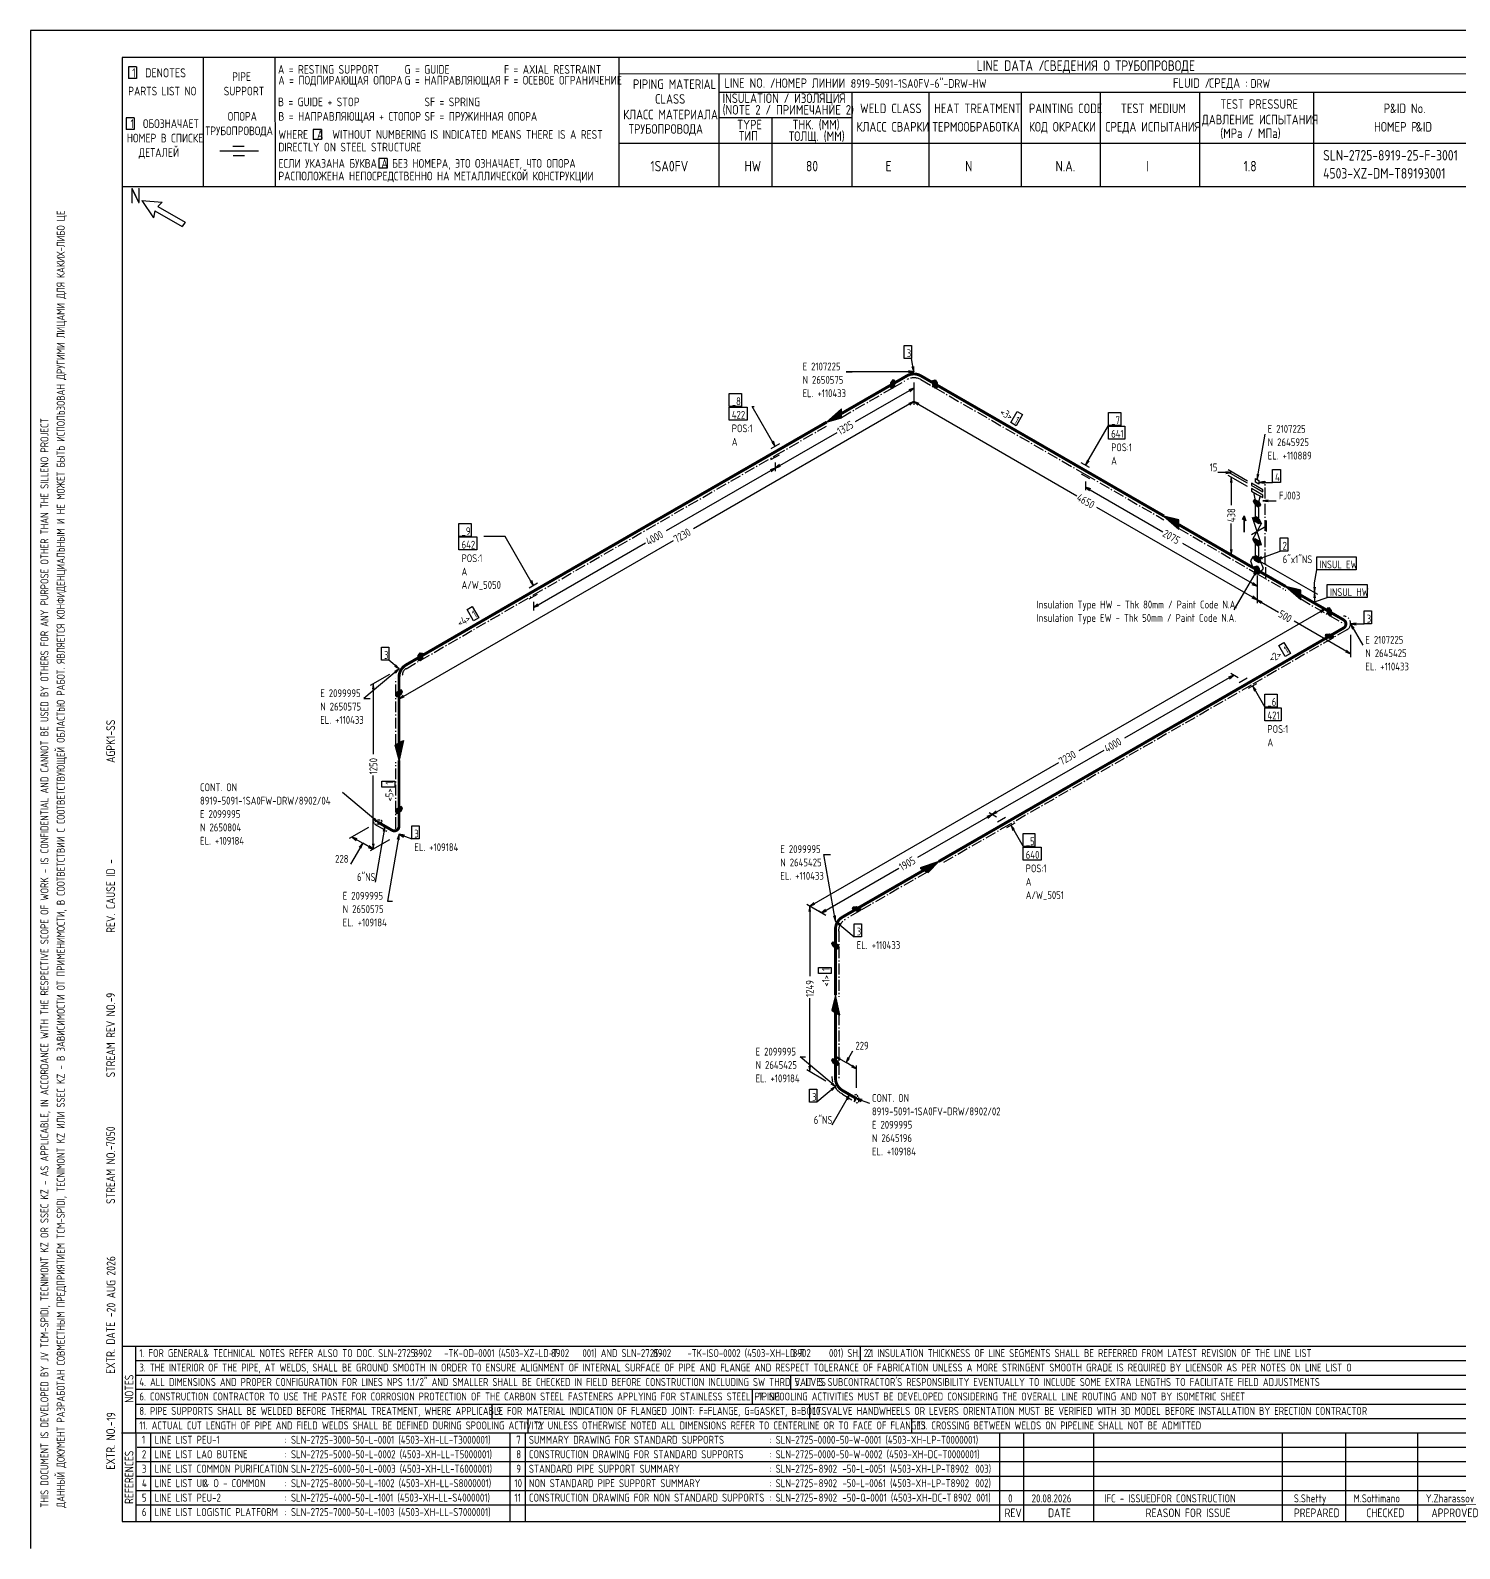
# Model space of a CAD drawing. Extents: x -1005 to 594, y -998 to 420.
# Drawn here: x 0 to 395.2, y 0 to 420 of the extents above; entities that cross this region are included whole.
import ezdxf

# ---------------------------------------------------------------- set-up
doc = ezdxf.new("R2010")
doc.units = 0
doc.linetypes.add('GT100', pattern=[0.8, 0.533333, -0.266667])
doc.linetypes.add('GT111', pattern=[4.5, 3, -0.6, 0.3, -0.6])
doc.styles.add('TTFN17', font='GOST type A')

msp = doc.modelspace()

# ---------------------------------------------------------------- linework, layer by layer
at = {"layer": 'GT_1', "flags": 128}
for points in [[(0, 420), (0, 0)], [(594, 420), (0, 420)], [(589.1, 412.5), (25.4, 412.5)], [(25.4, 412.5), (25.4, 7.5)], [(47.8, 412.5), (47.8, 376.7)], [(67.6, 412.5), (67.7, 376.7)], [(162.7, 412.5), (162.7, 376.7)], [(29.3, 409.9), (27.1, 409.9)], [(27.1, 409.9), (27.1, 406.7)], [(29.3, 409.9), (29.3, 406.7)], [(589.1, 408), (162.7, 407.9)], [(190.3, 407.8), (190.3, 376.7)], [(29.3, 406.7), (27.1, 406.7)], [(190.3, 402.9), (402.7, 402.9)], [(227.1, 402.9), (227.1, 376.7)], [(248.4, 402.9), (248.4, 376.8)], [(273.9, 402.9), (273.9, 376.7)], [(295.8, 402.9), (295.8, 376.7)], [(323.2, 402.9), (323.2, 376.7)], [(354.8, 402.9), (354.8, 376.8)], [(28.7, 395.8), (26.5, 395.8)], [(26.5, 395.8), (26.5, 392.6)], [(28.7, 395.8), (28.7, 392.6)], [(227.1, 395.8), (190.3, 395.8)], [(205, 395.8), (205, 376.7)], [(28.7, 392.6), (26.5, 392.6)], [(80.5, 392.6), (78.2, 392.6)], [(78.2, 392.6), (78.2, 389.8)], [(80.5, 392.6), (80.5, 389.8)], [(63.1, 386.6), (52.4, 386.6)], [(59.1, 387.9), (56, 387.9)], [(80.5, 389.8), (78.2, 389.8)], [(230.2, 388.7), (162.7, 388.7)], [(402.7, 388.7), (226.9, 388.7)], [(59.2, 385.3), (56.1, 385.3)], [(98.6, 384.6), (96.3, 384.6)], [(96.3, 384.6), (96.3, 381.9)], [(98.6, 384.6), (98.6, 381.9)], [(98.6, 381.9), (96.3, 381.9)], [(402.7, 376.7), (25.4, 376.7)], [(30.8, 372.9), (34, 368.1)], [(30.8, 372.9), (36.4, 372.5)], [(34.4, 370.1), (34, 368.1)], [(34.4, 370.1), (42, 365.7)], [(36.4, 372.5), (35.2, 371.3)], [(35.2, 371.3), (42.8, 366.9)], [(42.8, 366.9), (42, 365.7)], [(241.575, 332.825), (243.6, 332.825), (243.6, 329.225), (241.575, 329.225), (241.575, 332.825)], [(244.275, 325.55), (243.6, 329.225)], [(244.275, 325.55), (225.525, 325.55), (227.175, 325.55)], [(242.775, 325.325), (244.275, 325.55), (242.775, 325.775)], [(243.75, 326.975), (244.275, 325.55), (244.275, 327.05)], [(193.2, 319.55), (196.575, 319.55), (196.575, 315.95), (193.2, 315.95), (193.2, 319.55)], [(244.275, 321.05), (228, 311.675)], [(237.825, 321.2), (238.425, 321.05), (239.025, 321.875), (239.025, 323.15), (238.425, 323.3), (237.825, 322.475), (237.825, 321.2)], [(237.825, 322.4), (239.025, 322.4)], [(237.825, 322.2), (239.025, 322.2)], [(237.825, 322), (239.025, 322)], [(237.825, 321.8), (238.97, 321.8)], [(237.825, 321.6), (238.825, 321.6)], [(237.825, 321.4), (238.68, 321.4)], [(237.825, 321.2), (238.534, 321.2)], [(237.916, 322.6), (239.025, 322.6)], [(238.061, 322.8), (239.025, 322.8)], [(238.207, 323), (239.025, 323)], [(243.15, 320.075), (244.275, 321.05), (242.85, 320.525)], [(244.275, 322.55), (244.275, 316.4)], [(244.275, 322.55), (244.275, 320.15)], [(244.275, 322.55), (244.275, 316.4)], [(249.525, 323.15), (250.125, 323.3), (250.725, 322.475), (250.725, 321.2), (250.125, 321.05), (249.525, 321.875), (249.525, 323.15)], [(249.525, 323), (250.343, 323)], [(249.525, 322.8), (250.489, 322.8)], [(249.525, 322.6), (250.634, 322.6)], [(249.525, 322.4), (250.725, 322.4)], [(249.525, 322.2), (250.725, 322.2)], [(249.525, 322), (250.725, 322)], [(249.58, 321.8), (250.725, 321.8)], [(249.725, 321.6), (250.725, 321.6)], [(249.87, 321.4), (250.725, 321.4)], [(250.016, 321.2), (250.725, 321.2)], [(244.275, 317.3), (183.375, 282.125)], [(193.2, 315.8), (198.15, 315.8), (198.15, 312.2), (193.2, 312.2), (193.2, 315.8)], [(205.95, 304.925), (199.575, 315.95), (200.1, 315.95)], [(224.25, 314), (224.25, 315.35), (220.125, 311.6), (224.25, 312.8), (224.25, 315.2), (220.5, 311.825), (224.25, 312.875), (224.25, 314.975), (220.95, 312.05), (224.25, 313.1), (224.25, 314.825), (221.325, 312.35), (224.25, 313.25), (224.25, 314.675), (221.7, 312.5), (224.25, 313.4), (224.25, 314.525), (222.15, 312.8), (224.25, 313.55), (224.25, 314.3), (222.45, 312.95), (224.25, 313.775), (224.25, 314.15), (222.9, 313.25), (224.25, 313.925), (224.25, 314), (220.125, 311.6)], [(243.15, 316.325), (244.275, 317.3), (242.85, 316.775)], [(245.7, 316.775), (244.275, 317.3), (245.4, 316.325)], [(244.275, 317.3), (289.35, 291.275)], [(272.85, 314.6), (274.275, 313.7), (272.55, 310.625), (271.05, 311.525), (272.85, 314.6)], [(298.125, 314.3), (301.5, 314.3), (301.5, 310.7), (298.125, 310.7), (298.125, 314.3)], [(205.95, 298.925), (223.05, 308.75)], [(291.75, 299.675), (298.125, 310.7)], [(298.125, 310.55), (302.625, 310.55), (302.625, 306.95), (298.125, 306.95), (298.125, 310.55)], [(339.15, 295.775), (341.4, 308.3)], [(207.075, 305.6), (204.75, 304.25)], [(204.75, 301.25), (207.075, 302.6)], [(204.975, 306.05), (205.95, 304.925), (205.425, 306.35)], [(205.95, 298.925), (175.8, 281.525)], [(204.825, 297.95), (205.95, 298.925), (204.525, 298.4)], [(205.95, 300.425), (205.95, 298.025)], [(205.95, 300.425), (205.95, 298.025)], [(207.075, 299.9), (205.95, 298.925), (207.375, 299.45)], [(292.875, 299.075), (290.55, 300.35)], [(292.275, 301.1), (291.75, 299.675), (292.725, 300.8)], [(336.525, 295.325), (331.2, 298.4)], [(343.425, 298.55), (345.6, 298.55), (345.6, 294.95), (343.425, 294.95), (343.425, 298.55)], [(290.55, 297.35), (292.875, 296.075)], [(291.75, 295.175), (291.75, 292.775)], [(332.025, 297.65), (328.275, 297.65)], [(330.525, 297.425), (332.025, 297.65), (330.525, 297.875)], [(336.525, 294.725), (331.2, 297.8)], [(336.525, 293.825), (331.2, 296.9)], [(332.25, 294.95), (332.025, 296.45), (331.8, 294.95)], [(332.025, 296.45), (332.025, 288.65)], [(339.15, 293.225), (340.725, 292.325), (340.725, 292.925), (337.575, 294.725), (337.575, 294.125), (339.15, 293.225)], [(339.675, 294.425), (338.7, 295.025), (338.7, 296.075), (339.675, 295.475), (339.675, 294.425)], [(339.15, 297.275), (339.15, 295.775), (339.675, 297.2)], [(341.175, 295.175), (339.675, 294.95), (341.175, 294.725)], [(339.675, 294.95), (343.425, 294.95)], [(293.175, 293.15), (291.75, 293.675), (292.875, 292.7)], [(291.75, 293.675), (313.125, 281.3)], [(339.15, 291.65), (340.725, 290.75), (340.725, 291.425), (337.575, 293.225), (337.575, 292.55), (339.15, 291.65)], [(339.75, 289.55), (340.125, 288.725), (339.75, 288.275), (338.55, 288.95), (338.175, 289.775), (338.55, 290.225), (339.75, 289.55)], [(338.196, 289.8), (339.306, 289.8)], [(339.975, 291.2), (339.45, 289.1), (338.775, 289.475), (338.25, 292.25)], [(338.362, 290), (338.95, 290)], [(342.225, 290.075), (340.725, 289.85), (342.225, 289.625)], [(340.725, 289.85), (344.475, 289.85)], [(339.15, 262.475), (294.9, 288.05)], [(317.55, 283.25), (317.55, 284.6), (313.425, 285.65), (317.55, 282.05), (317.55, 284.45), (313.8, 285.425), (317.55, 282.125), (317.55, 284.225), (314.25, 285.2), (317.55, 282.35), (317.55, 284.075), (314.625, 284.9), (317.55, 282.5), (317.55, 283.925), (315, 284.75), (317.55, 282.65), (317.55, 283.775), (315.45, 284.45), (317.55, 282.8), (317.55, 283.55), (315.75, 284.3), (317.55, 283.025), (317.55, 283.4), (316.2, 284), (317.55, 283.175), (317.55, 283.25), (313.425, 285.65)], [(335.625, 281.15), (335.625, 285.725), (336.075, 284.3), (335.175, 284.825), (335.625, 285.725), (335.625, 281.15)], [(338.255, 289.6), (339.661, 289.6)], [(338.345, 289.4), (339.818, 289.4)], [(338.436, 289.2), (339.909, 289.2)], [(338.527, 289), (340, 289)], [(339.15, 285.35), (339.675, 285.05), (339.675, 288.05), (338.625, 288.65), (338.625, 285.65), (339.15, 285.35)], [(338.817, 288.8), (340.091, 288.8)], [(339.172, 288.6), (340.021, 288.6)], [(118.5, 283.625), (121.875, 283.625), (121.875, 280.025), (118.5, 280.025), (118.5, 283.625)], [(332.025, 274.85), (332.025, 283.625)], [(337.575, 280.55), (341.775, 282.95)], [(339.15, 278.45), (340.425, 277.7), (337.875, 285.2), (340.425, 283.7), (337.875, 279.2), (339.15, 278.45)], [(339.75, 284.75), (340.125, 283.925), (339.75, 283.475), (338.55, 284.15), (338.175, 284.975), (338.55, 285.425), (339.75, 284.75)], [(338.196, 285), (339.306, 285)], [(338.255, 284.8), (339.661, 284.8)], [(338.345, 284.6), (339.818, 284.6)], [(338.362, 285.2), (338.95, 285.2)], [(338.436, 284.4), (339.909, 284.4)], [(338.527, 284.2), (340, 284.2)], [(338.817, 284), (340.091, 284)], [(339.172, 283.8), (340.021, 283.8)], [(341.775, 281.375), (341.775, 284.375)], [(101.925, 235.1), (177.825, 278.9)], [(118.5, 279.875), (123.45, 279.875), (123.45, 276.275), (118.5, 276.275), (118.5, 279.875)], [(139.125, 266.375), (131.25, 280.025), (125.4, 280.025)], [(139.125, 260.375), (170.1, 278.225)], [(339.15, 266.225), (318.675, 278.075)], [(339.75, 278.75), (340.125, 277.925), (339.75, 277.475), (338.55, 278.15), (338.175, 278.975), (338.55, 279.425), (339.75, 278.75)], [(338.196, 279), (339.306, 279)], [(338.255, 278.8), (339.661, 278.8)], [(338.345, 278.6), (339.818, 278.6)], [(338.362, 279.2), (338.95, 279.2)], [(338.436, 278.4), (339.909, 278.4)], [(338.527, 278.2), (340, 278.2)], [(339.15, 274.55), (339.675, 274.25), (339.675, 277.25), (338.625, 277.85), (338.625, 274.85), (339.15, 274.55)], [(338.817, 278), (340.091, 278)], [(339.172, 277.8), (340.021, 277.8)], [(345.525, 279.575), (347.7, 279.575), (347.7, 275.975), (345.525, 275.975), (345.525, 279.575)], [(336.525, 272.225), (331.2, 275.3)], [(331.8, 276.35), (332.025, 274.85), (332.25, 276.35)], [(339.15, 270.725), (340.125, 270.125), (340.95, 271.175), (340.125, 273.125), (338.025, 274.325), (337.35, 273.275), (338.025, 271.325), (339.15, 270.725)], [(339.75, 273.95), (340.125, 273.125), (339.75, 272.675), (338.55, 273.35), (338.175, 274.175), (338.55, 274.625), (339.75, 273.95)], [(338.196, 274.2), (339.306, 274.2)], [(338.255, 274), (339.661, 274)], [(338.345, 273.8), (339.818, 273.8)], [(338.362, 274.4), (338.95, 274.4)], [(338.436, 273.6), (339.909, 273.6)], [(338.527, 273.4), (340, 273.4)], [(338.817, 273.2), (340.091, 273.2)], [(339.15, 273.65), (345.525, 275.975)], [(340.425, 274.4), (339.15, 273.65), (340.65, 273.875)], [(339.172, 273), (340.021, 273)], [(355.725, 274.4), (366.6, 274.4), (366.6, 270.8), (355.725, 270.8), (355.725, 274.4)], [(339.15, 270.725), (332.775, 259.7)], [(338.625, 269.3), (339.15, 270.725), (338.175, 269.6)], [(338.55, 271.7), (339.15, 271.85), (339.75, 271.025), (339.75, 269.75), (339.15, 269.6), (338.55, 270.425), (338.55, 271.7)], [(338.55, 271.6), (339.332, 271.6)], [(338.55, 271.4), (339.477, 271.4)], [(338.55, 271.2), (339.623, 271.2)], [(338.55, 271), (339.75, 271)], [(338.55, 270.8), (339.75, 270.8)], [(338.55, 270.6), (339.75, 270.6)], [(338.568, 270.4), (339.75, 270.4)], [(338.714, 270.2), (339.75, 270.2)], [(338.859, 270), (339.75, 270)], [(339.005, 269.8), (339.75, 269.8)], [(339.15, 269.225), (339.15, 265.325)], [(339.15, 269.225), (339.15, 261.575)], [(340.425, 272.9), (355.875, 264.05)], [(340.425, 272.9), (355.875, 264.05)], [(355.05, 267.125), (355.725, 270.8)], [(140.25, 267.05), (137.925, 265.7)], [(138.15, 267.5), (139.125, 266.375), (138.6, 267.8)], [(337.725, 266.75), (339.15, 266.225), (338.025, 267.2)], [(339.15, 267.725), (339.15, 261.575)], [(351.225, 263.75), (351.225, 265.1), (347.1, 266.15), (351.225, 262.55), (351.225, 264.95), (347.475, 265.925), (351.225, 262.625), (351.225, 264.725), (347.925, 265.7), (351.225, 262.85), (351.225, 264.575), (348.3, 265.4), (351.225, 263), (351.225, 264.425), (348.675, 265.25), (351.225, 263.15), (351.225, 264.275), (349.125, 264.95), (351.225, 263.3), (351.225, 264.05), (349.425, 264.8), (351.225, 263.525), (351.225, 263.9), (349.875, 264.5), (351.225, 263.675), (351.225, 263.75), (347.1, 266.15)], [(354.825, 266), (355.05, 264.5), (355.275, 266)], [(355.05, 264.5), (355.05, 267.125)], [(358.575, 266.75), (369.6, 266.75), (369.6, 263.15), (358.575, 263.15), (358.575, 266.75)], [(120.75, 259.775), (122.175, 260.6), (123.975, 257.525), (122.55, 256.7), (120.75, 259.775)], [(137.925, 262.7), (140.25, 264.05)], [(139.125, 261.875), (139.125, 259.475)], [(140.25, 261.35), (139.125, 260.375), (140.55, 260.9)], [(337.725, 263), (339.15, 262.475), (338.025, 263.45)], [(340.575, 261.95), (339.15, 262.475), (340.275, 261.5)], [(339.15, 262.475), (345.075, 259.025)], [(355.275, 263), (355.05, 264.5), (354.825, 263)], [(355.05, 264.5), (355.05, 261.875)], [(355.05, 261.875), (358.575, 263.15)], [(357.9, 259.925), (289.875, 220.7)], [(365.025, 247.55), (349.425, 256.55)], [(356.775, 258.95), (357.9, 259.925), (356.475, 259.4)], [(362.4, 257.3), (357.075, 260.375)], [(358.575, 258.875), (359.175, 258.05), (359.775, 258.2), (359.775, 259.475), (359.175, 260.3), (358.575, 260.15), (358.575, 258.875)], [(358.575, 260), (359.393, 260)], [(358.575, 259.8), (359.539, 259.8)], [(358.575, 259.6), (359.684, 259.6)], [(358.575, 259.4), (359.775, 259.4)], [(358.575, 259.2), (359.775, 259.2)], [(358.575, 259), (359.775, 259)], [(358.63, 258.8), (359.775, 258.8)], [(358.775, 258.6), (359.775, 258.6)], [(358.92, 258.4), (359.775, 258.4)], [(359.066, 258.2), (359.775, 258.2)], [(368.775, 259.4), (370.8, 259.4), (370.8, 255.8), (368.775, 255.8), (368.775, 259.4)], [(360.3, 252.425), (360.15, 251.9), (359.175, 251.75), (358.05, 252.425), (358.2, 252.95), (359.175, 253.1), (360.3, 252.425)], [(358.092, 252.4), (360.293, 252.4)], [(358.1, 252.6), (360.008, 252.6)], [(358.157, 252.8), (359.675, 252.8)], [(358.425, 252.2), (360.236, 252.2)], [(358.525, 253), (359.342, 253)], [(358.758, 252), (360.179, 252)], [(366.525, 256.025), (365.025, 255.8), (366.525, 255.575)], [(365.025, 255.8), (368.775, 255.8)], [(366, 254.675), (365.025, 255.8), (365.55, 254.375)], [(365.025, 255.8), (368.4, 249.95)], [(365.025, 252.8), (365.025, 246.65)], [(97.05, 249.35), (99.075, 249.35), (99.075, 245.75), (97.05, 245.75), (97.05, 249.35)], [(107.175, 247.025), (107.775, 247.85), (108.375, 247.7), (108.375, 246.425), (107.775, 245.6), (107.175, 245.75), (107.175, 247.025)], [(345.15, 249.875), (346.575, 250.7), (348.375, 247.625), (346.95, 246.8), (345.15, 249.875)], [(363.6, 248.075), (365.025, 247.55), (363.9, 248.525)], [(101.925, 243.35), (99.075, 245.75)], [(100.65, 244.1), (101.925, 243.35), (100.95, 244.475)], [(107.175, 247), (108.375, 247)], [(107.175, 246.8), (108.375, 246.8)], [(107.175, 246.6), (108.375, 246.6)], [(107.175, 246.4), (108.357, 246.4)], [(107.175, 246.2), (108.211, 246.2)], [(107.175, 246), (108.066, 246)], [(107.175, 245.8), (107.92, 245.8)], [(107.302, 247.2), (108.375, 247.2)], [(107.448, 247.4), (108.375, 247.4)], [(107.593, 247.6), (108.375, 247.6)], [(101.925, 243.35), (92.175, 235.175), (93.975, 235.175)], [(99.3, 241.85), (93.975, 238.775)], [(100.95, 242.225), (101.925, 243.35), (100.65, 242.6)], [(101.925, 240.35), (101.925, 234.2)], [(332.7, 241.625), (302.55, 224.225)], [(331.575, 240.65), (332.7, 241.625), (331.275, 241.1)], [(333.975, 240.875), (331.95, 242.075)], [(336.45, 240.8), (334.2, 239.525)], [(95.025, 237.725), (94.8, 239.225), (94.575, 237.725)], [(94.8, 239.225), (94.8, 219.8)], [(102.525, 236.3), (102.9, 237.125), (102.525, 237.575), (101.325, 236.9), (100.95, 236.075), (101.325, 235.625), (102.525, 236.3)], [(101.007, 236.2), (102.347, 236.2)], [(101.013, 236), (101.992, 236)], [(101.098, 236.4), (102.57, 236.4)], [(101.189, 236.6), (102.661, 236.6)], [(101.28, 236.8), (102.752, 236.8)], [(101.503, 237), (102.843, 237)], [(101.858, 237.2), (102.838, 237.2)], [(103.05, 236.075), (101.925, 235.1), (103.35, 235.625)], [(336.825, 238.025), (339.075, 239.3)], [(338.925, 237.5), (337.95, 238.625), (338.475, 237.2)], [(337.95, 238.625), (341.325, 232.775)], [(341.325, 236.375), (344.7, 236.375), (344.7, 232.775), (341.325, 232.775), (341.325, 236.375)], [(341.325, 232.625), (345.825, 232.625), (345.825, 229.025), (341.325, 229.025), (341.325, 232.625)], [(101.925, 222.875), (103.125, 223.55), (101.925, 218.075), (100.875, 222.275), (102.975, 223.475), (101.925, 218.525), (100.95, 222.35), (102.825, 223.4), (101.925, 219.05), (101.1, 222.425), (102.675, 223.325), (101.925, 219.5), (101.25, 222.5), (102.525, 223.175), (101.925, 219.95), (101.4, 222.575), (102.375, 223.1), (101.925, 220.4), (101.55, 222.65), (102.225, 223.025), (101.925, 220.85), (101.7, 222.725), (102.075, 222.95), (101.925, 221.3), (101.85, 222.8), (101.925, 222.875), (101.925, 218.075)], [(265.875, 203.075), (296.85, 220.925)], [(215.475, 177.725), (284.325, 217.475)], [(94.8, 193.475), (94.8, 213.875)], [(97.2, 210.65), (97.2, 212.3), (100.725, 212.3), (100.725, 210.65), (97.2, 210.65)], [(96.075, 200.975), (86.325, 209.15)], [(94.8, 201.725), (96.075, 200.975), (95.1, 202.1)], [(102.525, 204.05), (102.9, 204.875), (102.525, 205.325), (101.325, 204.65), (100.95, 203.825), (101.325, 203.375), (102.525, 204.05)], [(100.971, 203.8), (102.081, 203.8)], [(101.03, 204), (102.436, 204)], [(101.12, 204.2), (102.593, 204.2)], [(101.138, 203.6), (101.725, 203.6)], [(101.211, 204.4), (102.684, 204.4)], [(101.302, 204.6), (102.775, 204.6)], [(101.592, 204.8), (102.866, 204.8)], [(101.947, 205), (102.796, 205)], [(265.875, 203.075), (245.25, 191.225)], [(264.75, 202.1), (265.875, 203.075), (264.45, 202.55)], [(267.15, 202.325), (265.125, 203.525)], [(267.15, 202.325), (265.125, 203.525)], [(267, 204.05), (265.875, 203.075), (267.3, 203.6)], [(269.625, 202.25), (267.375, 200.975)], [(93.45, 199.475), (88.125, 196.4)], [(98.025, 199.85), (95.325, 184.325)], [(98.025, 198.35), (98.025, 199.85), (97.5, 198.425)], [(101.925, 197.6), (98.7, 179.15), (100.125, 179.15)], [(101.925, 196.1), (101.925, 197.6), (101.4, 196.175)], [(103.425, 197.375), (101.925, 197.6), (103.2, 196.85)], [(101.925, 197.6), (105.45, 196.325)], [(105.45, 199.925), (107.475, 199.925), (107.475, 196.325), (105.45, 196.325), (105.45, 199.925)], [(270, 199.475), (272.25, 200.75)], [(272.1, 198.95), (271.125, 200.075), (271.65, 198.65)], [(271.125, 200.075), (274.5, 194.225)], [(274.5, 197.825), (277.725, 197.825), (277.725, 194.225), (274.5, 194.225), (274.5, 197.825)], [(91.875, 195.2), (88.5, 189.35)], [(90.375, 196.325), (88.95, 196.85), (90.075, 195.875)], [(88.95, 196.85), (91.875, 195.2)], [(91.35, 193.775), (91.875, 195.2), (90.9, 194.075)], [(94.8, 193.475), (91.875, 195.2)], [(93.375, 194), (94.8, 193.475), (93.675, 194.45)], [(99.3, 196.1), (93.975, 193.025)], [(99.3, 196.1), (93.975, 193.025)], [(94.575, 194.975), (94.8, 193.475), (95.025, 194.975)], [(274.5, 194.075), (279.45, 194.075), (279.45, 190.475), (274.5, 190.475), (274.5, 194.075)], [(222.6, 173.6), (219.375, 192.05), (221.175, 192.05)], [(247.05, 187.7), (248.25, 187.025), (251.175, 190.1), (246, 188.3), (248.1, 187.1), (250.8, 189.875), (246.075, 188.225), (247.95, 187.175), (250.35, 189.65), (246.225, 188.15), (247.8, 187.25), (249.975, 189.35), (246.375, 188.075), (247.65, 187.4), (249.6, 189.2), (246.525, 188), (247.5, 187.475), (249.15, 188.9), (246.675, 187.925), (247.35, 187.55), (248.85, 188.75), (246.825, 187.85), (247.2, 187.625), (248.4, 188.45), (246.975, 187.775), (247.05, 187.7), (251.175, 190.1)], [(218.7, 175.85), (240.15, 188.225)], [(219.975, 175.1), (214.65, 178.175)], [(219.975, 175.1), (214.65, 178.175)], [(215.7, 176.225), (215.475, 177.725), (215.25, 176.225)], [(216.6, 178.7), (215.475, 177.725), (216.9, 178.25)], [(215.475, 177.725), (215.475, 158.375)], [(219.825, 176.825), (218.7, 175.85), (220.125, 176.375)], [(229.575, 176.975), (229.425, 176.45), (228.45, 176.3), (227.325, 176.975), (227.475, 177.5), (228.45, 177.65), (229.575, 176.975)], [(227.332, 177), (229.533, 177)], [(227.389, 177.2), (229.2, 177.2)], [(227.446, 177.4), (228.867, 177.4)], [(227.617, 176.8), (229.525, 176.8)], [(227.95, 176.6), (229.468, 176.6)], [(228.283, 176.4), (229.1, 176.4)], [(219.975, 175.1), (217.95, 176.3)], [(222.075, 175.025), (222.6, 173.6), (222.6, 175.1)], [(223.875, 172.85), (222.6, 173.6), (223.575, 172.475)], [(222.6, 173.6), (227.775, 169.25)], [(227.775, 172.85), (229.8, 172.85), (229.8, 169.25), (227.775, 169.25), (227.775, 172.85)], [(223.2, 167.15), (223.575, 166.325), (223.2, 165.875), (222, 166.55), (221.625, 167.375), (222, 167.825), (223.2, 167.15)], [(221.646, 167.4), (222.756, 167.4)], [(221.705, 167.2), (223.111, 167.2)], [(221.795, 167), (223.268, 167)], [(221.812, 167.6), (222.4, 167.6)], [(221.886, 166.8), (223.359, 166.8)], [(221.977, 166.6), (223.45, 166.6)], [(222.267, 166.4), (223.541, 166.4)], [(222.622, 166.2), (223.471, 166.2)], [(217.875, 159.125), (217.875, 160.775), (221.4, 160.775), (221.4, 159.125), (217.875, 159.125)], [(215.475, 131.975), (215.475, 152.3)], [(222.6, 148.325), (223.8, 147.65), (222.6, 153.125), (221.55, 148.925), (223.65, 147.725), (222.6, 152.675), (221.625, 148.85), (223.5, 147.8), (222.6, 152.15), (221.775, 148.775), (223.35, 147.875), (222.6, 151.7), (221.925, 148.7), (223.2, 148.025), (222.6, 151.25), (222.075, 148.625), (223.05, 148.1), (222.6, 150.8), (222.225, 148.55), (222.9, 148.175), (222.6, 150.35), (222.375, 148.475), (222.75, 148.25), (222.6, 149.9), (222.525, 148.4), (222.6, 148.325), (222.6, 153.125)], [(222.6, 127.85), (212.85, 136.025), (214.275, 136.025)], [(223.2, 134.9), (223.575, 134.075), (223.2, 133.625), (222, 134.3), (221.625, 135.125), (222, 135.575), (223.2, 134.9)], [(221.682, 135), (223.022, 135)], [(221.688, 135.2), (222.667, 135.2)], [(221.773, 134.8), (223.245, 134.8)], [(221.864, 134.6), (223.336, 134.6)], [(221.955, 134.4), (223.427, 134.4)], [(222.6, 130.85), (222.6, 137)], [(224.025, 135.575), (222.6, 136.1), (223.725, 135.125)], [(222.6, 136.1), (225.525, 134.45)], [(225.525, 134.45), (227.4, 137.675)], [(226.05, 135.875), (225.525, 134.45), (226.5, 135.575)], [(228.45, 132.725), (225.525, 134.45)], [(219.975, 129.35), (214.65, 132.425)], [(215.25, 133.475), (215.475, 131.975), (215.7, 133.475)], [(222.178, 134.2), (223.518, 134.2)], [(222.533, 134), (223.513, 134)], [(227.025, 133.25), (228.45, 132.725), (227.325, 133.7)], [(228.45, 127.475), (228.45, 133.625)], [(215.4, 127.1), (217.425, 127.1), (217.425, 123.5), (215.4, 123.5), (215.4, 127.1)], [(222.6, 127.85), (217.425, 123.5)], [(221.325, 128.6), (222.6, 127.85), (221.625, 128.975)], [(221.625, 126.725), (222.6, 127.85), (221.325, 127.1)], [(226.5, 125.6), (221.625, 117.125)], [(225.975, 124.175), (226.5, 125.6), (225.525, 124.475)], [(229.95, 124.25), (228.45, 124.475), (229.725, 123.725)], [(228.45, 124.475), (231.975, 123.2)], [(25.3, 56), (402.7, 56)], [(29.1, 56), (29.2, 7.5)], [(229.4, 56), (229.4, 52)], [(29.1, 52), (402.7, 52)], [(29.1, 48), (402.7, 48)], [(210.2, 48), (210.2, 44)], [(402.7, 44), (29.1, 44)], [(199.6, 44), (199.6, 40)], [(29.2, 40), (402.7, 40)], [(127.6, 40), (127.6, 36)], [(215.4, 40), (215.4, 36)], [(29.1, 36), (402.7, 36)], [(137.5, 36), (137.5, 32)], [(243.6, 36), (243.6, 32)], [(25.2, 32), (402.7, 32)], [(33.2, 32), (33.2, 7.6)], [(132.6, 32), (132.6, 7.6)], [(136.8, 32), (136.8, 7.6)], [(267.9, 32), (267.9, 7.5)], [(274.6, 32), (274.6, 7.5)], [(293.9, 32), (293.9, 7.5)], [(346.1, 32), (346.1, 7.5)], [(363.6, 32), (363.6, 7.5)], [(383.5, 32), (383.5, 7.5)], [(402.7, 28), (29.5, 28)], [(402.7, 24), (29.1, 24)], [(402.7, 20), (29.1, 20)], [(402.7, 16), (29.1, 16)], [(402.7, 12), (29.2, 12)], [(25.4, 7.5), (589.1, 7.5)], [(0, 0), (0, 0)]]:
    msp.add_lwpolyline(points, dxfattribs=at)
at = {"layer": 'GT_1', "const_width": 0.8, "flags": 128}
for points in [[(242.325, 324.425), (238.425, 322.175)], [(250.125, 322.175), (246.225, 324.425)], [(238.425, 322.175), (224.25, 314)], [(291.75, 298.175), (250.125, 322.175)], [(220.125, 311.6), (205.95, 303.425)], [(205.95, 303.425), (139.125, 264.875)], [(313.425, 285.65), (291.75, 298.175)], [(339.15, 270.725), (317.55, 283.25)], [(347.1, 266.15), (339.15, 270.725)], [(139.125, 264.875), (107.775, 246.725)], [(359.175, 259.175), (351.225, 263.75)], [(363.075, 256.925), (359.175, 259.175)], [(336.6, 239.375), (359.175, 252.425)], [(359.175, 252.425), (363.075, 254.675)], [(107.775, 246.725), (103.875, 244.475)], [(101.925, 241.1), (101.925, 236.6)], [(269.775, 200.825), (336.6, 239.375)], [(101.925, 236.6), (101.925, 222.875)], [(101.925, 218.075), (101.925, 204.35)], [(101.925, 204.35), (101.925, 199.85)], [(99.975, 198.725), (96.075, 200.975)], [(251.175, 190.1), (269.775, 200.825)], [(228.45, 176.975), (247.05, 187.7)], [(224.55, 174.725), (228.45, 176.975)], [(222.6, 166.85), (222.6, 171.35)], [(222.6, 153.125), (222.6, 166.85)], [(222.6, 134.6), (222.6, 148.325)], [(222.6, 130.1), (222.6, 134.6)], [(228.45, 124.475), (224.55, 126.725)]]:
    msp.add_lwpolyline(points, dxfattribs=at)
for points in [[(246.225, 324.425, 0.267941), (242.325, 324.425)], [(363.075, 254.675, 0.57736), (363.075, 256.925)], [(103.875, 244.475, 0.267786), (101.925, 241.1)], [(101.925, 199.85, -0.577557), (99.975, 198.725)], [(222.6, 171.35, -0.268116), (224.55, 174.725)], [(224.55, 126.725, -0.267786), (222.6, 130.1)]]:
    msp.add_lwpolyline(points, format="xyb", dxfattribs=at)
at = {"layer": 'GT_1', "linetype": 'GT111', "flags": 128}
for points in [[(246.225, 323.375, 0.267941), (242.325, 323.375)], [(363.984, 254.15, 0.74502), (363.075, 257.975)], [(103.875, 243.425, 0.267635), (102.834, 241.625)], [(223.509, 170.825, -0.268116), (225.459, 174.2)], [(224.55, 125.675, -0.26784), (221.691, 130.625)]]:
    msp.add_lwpolyline(points, format="xyb", dxfattribs=at)
for points in [[(224.25, 312.95), (238.425, 321.125)], [(238.425, 321.125), (242.325, 323.375)], [(246.225, 323.375), (250.125, 321.125)], [(250.125, 321.125), (291.75, 297.125)], [(205.95, 302.375), (220.125, 310.55)], [(139.125, 263.825), (205.95, 302.375)], [(291.75, 297.125), (313.425, 284.6)], [(341.4, 272.525), (341.4, 295.25)], [(317.55, 282.2), (339.15, 269.675)], [(339.15, 269.675), (347.1, 265.1)], [(341.625, 268.55), (341.625, 272.975)], [(107.775, 245.675), (139.125, 263.825)], [(351.225, 262.7), (359.175, 258.125)], [(359.175, 258.125), (363.075, 255.875)], [(363.975, 254.15), (360.075, 251.9)], [(360.075, 251.9), (337.5, 238.85)], [(103.875, 243.425), (107.775, 245.675)], [(101.025, 236.075), (101.025, 240.575)], [(101.025, 222.35), (101.025, 236.075)], [(337.5, 238.85), (270.675, 200.3)], [(101.025, 203.825), (101.025, 217.55)], [(101.025, 199.325), (101.025, 203.825)], [(95.175, 200.45), (99.075, 198.2)], [(101.016, 199.325), (100.972, 199.249), (100.884, 199.25)], [(270.675, 200.3), (252.075, 189.575)], [(247.95, 187.175), (229.35, 176.45)], [(229.35, 176.45), (225.45, 174.2)], [(223.5, 170.825), (223.5, 166.325)], [(223.5, 166.325), (223.5, 152.6)], [(223.5, 147.8), (223.5, 134.075)], [(223.5, 134.075), (223.5, 129.575)], [(224.55, 125.675), (228.45, 123.425)]]:
    msp.add_lwpolyline(points, dxfattribs=at)
at = {"layer": 'GT_1', "linetype": 'GT100', "flags": 128}
for points in [[(96.075, 201.65), (97.05, 201.5), (97.2, 200.975), (96.075, 200.3), (95.1, 200.45), (94.95, 200.975), (96.075, 201.65)], [(227.85, 124.175), (228.45, 123.35), (229.05, 123.5), (229.05, 124.775), (228.45, 125.6), (227.85, 125.45), (227.85, 124.175)]]:
    msp.add_lwpolyline(points, dxfattribs=at)

# ---------------------------------------------------------------- texts
at = {"layer": 'GT_1', "style": 'TTFN17'}
for s, height, p in [('LINE DATA /', 2.8875, (261.633, 408.8)), ('СВЕДЕНИЯ О ТРУБОПРОВОДЕ', 2.8875, (280.233, 408.8)), (' 1  DENOTES', 2.5025, (26.875, 407)), (' PIPE', 2.4062, (54.561, 406)), ('A = RESTING SUPPORT', 2.40625, (68.461, 408)), ('A = ПОДПИРАЮЩАЯ ОПОРА', 2.40625, (68.561, 405)), ('G = GUIDE', 2.4062, (103.461, 408)), ('G = НАПРАВЛЯЮЩАЯ', 2.40625, (103.461, 405)), ('F = AXIAL RESTRAINT', 2.40625, (130.961, 408)), ('F = ОСЕВОЕ ОГРАНИЧЕНИЕ', 2.40625, (130.961, 405)), ('PARTS LIST NO', 2.40625, (27.061, 402)), ('SUPPORT', 2.4062, (53.461, 402)), ('PIPING MATERIAL', 2.64687, (166.597, 403.8)), ('LINE NO. /', 2.6469, (191.897, 404.1)), ('НОМЕР ЛИНИИ :', 2.59875, (205.89, 404.1)), ('8919-5091-1SA0FV-6"-DRW-HW', 2.40625, (226.861, 404.1)), ('FLUID /', 2.6469, (315.897, 404.1)), ('СРЕДА :', 2.6469, (325.897, 404.1)), ('DRW', 2.4062, (337.361, 404.1)), ('B = GUIDE + STOP', 2.40625, (68.461, 399)), ('SF = SPRING', 2.40625, (108.961, 399)), ('CLASS', 2.6469, (172.697, 399.7)), ('(NOTE 2 / ПРИМЕЧАНИЕ 2)', 2.64687, (191.397, 396.7)), ('INSULATION / ИЗОЛЯЦИЯ', 2.64687, (191.397, 399.9)), ('WELD CLASS', 2.6469, (229.397, 397.1)), ('HEAT TREATMENT', 2.64687, (249.897, 397.1)), ('PAINTING CODE', 2.64687, (276.097, 397.1)), ('TEST MEDIUM', 2.64687, (301.497, 397.1)), ('TEST PRESSURE', 2.64687, (328.997, 398.3)), ('P', 2.647, (374.197, 397.1)), ('&ID No.', 2.6469, (375.908, 397.1)), (' 1  ОБОЗНАЧАЕТ', 2.40625, (26.461, 393)), ('ОПОРА', 2.4062, (54.561, 395)), ('B = НАПРАВЛЯЮЩАЯ + СТОПОР', 2.40625, (68.561, 395)), ('SF = ПРУЖИННАЯ ОПОРА', 2.40625, (108.961, 395)), ('КЛАСС МАТЕРИАЛА', 2.64687, (163.897, 395.4)), ('TYPE', 2.6469, (195.397, 392.6)), ('THK. (MM)', 2.6469, (210.697, 392.6)), ('ДАВЛЕНИЕ ИСПЫТАНИЯ', 2.64687, (323.897, 394)), ('НОМЕР В СПИСКЕ', 2.40625, (26.661, 389)), ('ТРУБОПРОВОДА', 2.40625, (48.361, 391)), ('WHERE  A  WITHOUT NUMBERING IS INDICATED MEANS THERE IS A REST', 2.40625, (68.561, 390)), ('ТРУБОПРОВОДА', 2.64687, (165.397, 391.4)), ('ТИП', 2.6469, (195.897, 389.5)), ('ТОЛЩ. (ММ)', 2.6469, (209.697, 389.4)), ('КЛАСС СВАРКИ', 2.64687, (228.397, 392)), ('ТЕРМООБРАБОТКА', 2.64687, (249.397, 392)), ('КОД ОКРАСКИ', 2.64687, (276.097, 392)), ('СРЕДА ИСПЫТАНИЯ', 2.64687, (297.197, 392)), ('(MPa / МПа)', 2.64687, (328.997, 390.2)), ('НОМЕР P', 2.6469, (371.497, 392)), ('&ID', 2.6469, (383.097, 392)), ('ДЕТАЛЕЙ', 2.4062, (29.961, 385)), ('DIRECTLY ON STEEL STRUCTURE', 2.40625, (68.561, 386.5)), ('SLN-2725-8919-25-F-3001', 2.8875, (357.433, 384)), ('ЕСЛИ УКАЗАНА БУКВА A БЕЗ НОМЕРА, ЭТО ОЗНАЧАЕТ, ЧТО ОПОРА', 2.40625, (68.561, 382)), ('1SA0FV', 2.8875, (171.433, 381)), ('HW', 2.8875, (197.433, 381)), ('80', 2.8875, (214.433, 381)), ('E', 2.888, (236.433, 381)), ('N', 2.888, (258.433, 381)), ('N.A.', 2.8875, (283.433, 381)), ('I', 2.888, (308.433, 381)), ('1.8', 2.8875, (335.433, 381)), ('РАСПОЛОЖЕНА НЕПОСРЕДСТВЕННО НА МЕТАЛЛИЧЕСКОЙ КОНСТРУКЦИИ', 2.40625, (68.561, 378.5)), ('4503-XZ-DM-T89193001', 2.8875, (357.433, 379)), ('N', 4.331, (27.55, 372.1)), ('E 2107225', 2.1656, (213.493, 325.925)), ('3', 2.166, (242.305, 329.6)), ('N 2650575', 2.1656, (213.493, 322.228)), ('EL. +110433', 2.16562, (213.493, 318.53)), ('_8', 2.1656, (193.933, 316.325)), ('422', 2.1656, (193.933, 312.575)), ('POS:1', 2.1656, (193.933, 308.825)), ('_7', 2.1656, (298.825, 311.075)), ('E 2107225', 2.1656, (342.1, 308.675)), ('A', 2.166, (193.933, 305.128)), ('641', 2.1656, (298.825, 307.325)), ('N 2645925', 2.1656, (342.1, 304.978)), ('POS:1', 2.1656, (298.825, 303.575)), ('EL. +110889', 2.16562, (342.1, 301.28)), ('A', 2.166, (298.825, 299.878)), ('15', 2.1656, (326.046, 298.025)), ('4', 2.166, (344.125, 295.325)), ('FJ003', 2.1656, (345.175, 290.225)), ('_9', 2.1656, (119.217, 280.4)), ('642', 2.1656, (119.217, 276.65)), ('2', 2.166, (346.225, 276.35)), ('POS:1', 2.1656, (119.217, 272.9)), ('6"x1"NS', 2.1656, (346.225, 272.6)), ('INSUL EW', 2.1656, (356.425, 271.175)), ('A', 2.166, (119.217, 269.203)), ('A/W_5050', 2.1656, (119.217, 265.505)), ('INSUL HW', 2.1656, (359.275, 263.525)), ('Insulation Type HW - Thk 80mm / Paint Code N.A.', 2.16562, (278.257, 260.075)), ('Insulation Type EW - Thk 50mm / Paint Code N.A.', 2.16562, (278.257, 256.378)), ('3', 2.166, (369.475, 256.175)), ('E 2107225', 2.1656, (369.1, 250.325)), ('3', 2.166, (97.78, 246.125)), ('N 2645425', 2.1656, (369.1, 246.628)), ('EL. +110433', 2.16562, (369.1, 242.93)), ('E 2099995', 2.1656, (80.143, 235.55)), ('_6', 2.1656, (342.025, 233.15)), ('N 2650575', 2.1656, (80.143, 231.853)), ('421', 2.1656, (342.025, 229.4)), ('EL. +110433', 2.16562, (80.143, 228.155)), ('POS:1', 2.1656, (342.025, 225.65)), ('A', 2.166, (342.025, 221.953)), ('CONT. ON', 2.1656, (46.907, 209.525)), ('8919-5091-1SA0FW-DRW/8902/04', 2.16562, (46.907, 205.828)), ('E 2099995', 2.1656, (46.907, 202.13)), ('N 2650804', 2.1656, (46.907, 198.433)), ('3', 2.166, (106.15, 196.7)), ('EL. +109184', 2.16562, (46.907, 194.735)), ('EL. +109184', 2.16562, (106.15, 192.95)), ('E 2099995', 2.1656, (207.343, 192.425)), ('_5', 2.1656, (275.2, 194.6)), ('228', 2.1656, (84.249, 189.725)), ('N 2645425', 2.1656, (207.343, 188.728)), ('640', 2.1656, (275.2, 190.85)), ('POS:1', 2.1656, (275.2, 187.1)), ('6"NS', 2.1656, (90.297, 184.7)), ('EL. +110433', 2.16562, (207.343, 185.03)), ('A', 2.166, (275.2, 183.403)), ('E 2099995', 2.1656, (86.359, 179.525)), ('A/W_5051', 2.1656, (275.2, 179.705)), ('N 2650575', 2.1656, (86.359, 175.828)), ('EL. +109184', 2.16562, (86.359, 172.13)), ('3', 2.166, (228.475, 169.625)), ('EL. +110433', 2.16562, (228.475, 165.875)), ('229', 2.1656, (228.1, 138.05)), ('E 2099995', 2.1656, (200.509, 136.4)), ('N 2645425', 2.1656, (200.509, 132.703)), ('EL. +109184', 2.16562, (200.509, 129.005)), ('3', 2.166, (216.13, 123.875)), ('CONT. ON', 2.1656, (232.675, 123.575)), ('8919-5091-1SA0FV-DRW/8902/02', 2.16562, (232.675, 119.878)), ('6"NS', 2.1656, (216.597, 117.5)), ('E 2099995', 2.1656, (232.675, 116.18)), ('N 2645196', 2.1656, (232.675, 112.483)), ('EL. +109184', 2.16562, (232.675, 108.785)), ('1. FOR GENERAL', 2.18487, (30.128, 53)), ('& TECHNICAL NOTES REFER ALSO TO DOC. SLN-2725-      -TK-OD-0001 (4503-XZ-LD-T      001) AND SLN-2725-      -TK-ISO-0002 (4503-XH-LD-T      001) SH. 2.1', 2.18487, (47.868, 53)), ('8902', 2.1849, (105.928, 53)), ('8902', 2.1849, (143.928, 53)), ('8902', 2.1849, (172.128, 53)), ('8902', 2.1849, (210.728, 53)), ('2. INSULATION THICKNESS OF LINE SEGMENTS SHALL BE REFERRED FROM LATEST REVISION OF THE LINE LIST', 2.18487, (231.328, 53)), ('3. THE INTERIOR OF THE PIPE, AT WELDS, SHALL BE GROUND SMOOTH IN ORDER TO ENSURE ALIGNMENT OF INTERNAL SURFACE OF PIPE AND FLANGE AND RESPECT TOLERANCE OF FABRICATION UNLESS A MORE STRINGENT SMOOTH GRADE IS REQUIRED BY LICENSOR AS PER NOTES ON LINE LIST O', 2.18487, (30.128, 49)), ('4. ALL DIMENSIONS AND PROPER CONFIGURATION FOR LINES NPS 1.1/2" AND SMALLER SHALL BE CHECKED IN FIELD BEFORE CONSTRUCTION INCLUDING SW THRD VALVES', 2.18487, (30.128, 45)), ("5. IT IS SUBCONTRACTOR'S RESPONSIBILITY EVENTUALLY TO INCLUDE SOME EXTRA LENGTHS TO FACILITATE FIELD ADJUSTMENTS", 2.18487, (211.328, 45)), ('6. CONSTRUCTION CONTRACTOR TO USE THE PASTE FOR CORROSION PROTECTION OF THE CARBON STEEL FASTENERS APPLYING FOR STAINLESS STEEL PIPING', 2.18487, (30.128, 41)), ('7. SPOOLING ACTIVITIES MUST BE DEVELOPED CONSIDERING THE OVERALL LINE ROUTING AND NOT BY ISOMETRIC SHEET', 2.18487, (201.328, 41)), ('8. PIPE SUPPORTS SHALL BE WELDED BEFORE THERMAL TREATMENT, WHERE APPLICABLE', 2.18487, (30.128, 37)), ('9. FOR MATERIAL INDICATION OF FLANGED JOINT: F=FLANGE, G=GASKET, B=BOLTS', 2.18487, (128.828, 37)), ('10. VALVE HANDWHEELS OR LEVERS ORIENTATION MUST BE VERIFIED WITH 3D MODEL BEFORE INSTALLATION BY ERECTION CONTRACTOR', 2.18487, (216.328, 37)), ('11. ACTUAL CUT LENGTH OF PIPE AND FIELD WELDS SHALL BE DEFINED DURING SPOOLING ACTIVITY', 2.18487, (30.128, 33)), ('12. UNLESS OTHERWISE NOTED ALL DIMENSIONS REFER TO CENTERLINE OR TO FACE OF FLANGES', 2.18487, (139.328, 33)), ('13. CROSSING BETWEEN WELDS ON PIPELINE SHALL NOT BE ADMITTED', 2.18487, (245.328, 33)), ('1', 2.214, (30.832, 29)), ('LINE LIST PEU-1', 2.21375, (34.332, 29)), (': SLN-2725-3000-50-L-0001 (4503-XH-LL-T3000001)', 2.21375, (70.332, 29)), ('7', 2.214, (134.332, 29)), ('SUMMARY DRAWING FOR STANDARD SUPPORTS', 2.21375, (137.832, 29)), (': SLN-2725-0000-50-W-0001 (4503-XH-LP-T0000001)', 2.21375, (204.332, 29)), ('2', 2.214, (30.832, 25)), ('LINE LIST LAO BUTENE', 2.21375, (34.332, 25)), (': SLN-2725-5000-50-L-0002 (4503-XH-LL-T5000001)', 2.21375, (70.332, 25)), ('8', 2.214, (134.332, 25)), ('CONSTRUCTION DRAWING FOR STANDARD SUPPORTS', 2.21375, (137.832, 25)), (': SLN-2725-0000-50-W-0002 (4503-XH-DC-T0000001)', 2.21375, (204.332, 25)), ('3', 2.214, (30.832, 21)), ('LINE LIST COMMON PURIFICATION', 2.21375, (34.332, 21)), (': SLN-2725-6000-50-L-0003 (4503-XH-LL-T6000001)', 2.21375, (70.332, 21)), ('9', 2.214, (134.332, 21)), ('STANDARD PIPE SUPPORT SUMMARY', 2.21375, (137.832, 21)), (': SLN-2725-      -50-L-0051 (4503-XH-LP-T      003)', 2.21375, (204.332, 21)), ('8902', 2.2138, (217.932, 21)), ('8902', 2.2138, (254.332, 21)), ('4', 2.214, (30.832, 17)), ('LINE LIST UI', 2.21375, (34.332, 17)), ('& O - COMMON', 2.21375, (47.849, 17)), (': SLN-2725-8000-50-L-1002 (4503-XH-LL-S8000001)', 2.21375, (70.332, 17)), ('10', 2.2138, (133.832, 17)), ('NON STANDARD PIPE SUPPORT SUMMARY', 2.21375, (137.832, 17)), (': SLN-2725-      -50-L-0061 (4503-XH-LP-T      002)', 2.21375, (204.332, 17)), ('8902', 2.2138, (217.932, 17)), ('8902', 2.2138, (254.432, 17)), ('5', 2.214, (30.832, 13)), ('LINE LIST PEU-2', 2.21375, (34.332, 13)), (': SLN-2725-4000-50-L-1001 (4503-XH-LL-S4000001)', 2.21375, (70.332, 13)), ('11', 2.2138, (133.832, 13)), ('CONSTRUCTION DRAWING FOR NON STANDARD SUPPORTS', 2.21375, (137.832, 13)), (': SLN-2725-      -50-Q-0001 (4503-XH-DC-T      001)', 2.21375, (204.332, 13)), ('8902', 2.2138, (217.932, 13)), ('8902', 2.2138, (255.132, 13)), ('0', 2.214, (270.332, 12.8)), ('20.08.2026', 2.2138, (276.832, 12.8)), ('IFC - ISSUEDFOR CONSTRUCTION', 2.21375, (296.932, 12.8)), ('S.Shetty', 2.2138, (349.332, 12.8)), ('M.Sottimano', 2.21375, (365.832, 12.8)), ('Y.Zharassov', 2.21375, (385.832, 12.8)), ('6', 2.214, (30.832, 9)), ('LINE LIST LOGISTIC PLATFORM', 2.21375, (34.332, 9)), (': SLN-2725-7000-50-L-1003 (4503-XH-LL-S7000001)', 2.21375, (70.332, 9)), ('REV', 2.4062, (269.361, 8.7)), ('DATE', 2.4062, (281.361, 8.7)), ('REASON FOR ISSUE', 2.40625, (308.361, 8.7)), ('PREPARED', 2.4062, (349.361, 8.7)), ('CHECKED', 2.4062, (369.361, 8.7)), ('APPROVED', 2.4062, (387.361, 8.7))]:
    msp.add_text(s, height=height, dxfattribs=at).set_placement(p)
for s, height, rotation, p in [('ДАННЫЙ ДОКУМЕНТ РАЗРАБОТАН СОВМЕСТНЫМ ПРЕДПРИЯТИЕМ TCM-SPIDI, TECNIMONT KZ ИЛИ SSEC KZ - В ЗАВИСИМОСТИ ОТ ПРИМЕНИМОСТИ, В СООТВЕТСТВИИ С СООТВЕТСТВУЮЩЕЙ ОБЛАСТЬЮ РАБОТ. ЯВЛЯЕТСЯ КОНФИДЕНЦИАЛЬНЫМ И НЕ МОЖЕТ БЫТЬ ИСПОЛЬЗОВАН ДРУГИМИ ЛИЦАМИ ДЛЯ КАКИХ-ЛИБО ЦЕ', 2.21375, 90, (9.5, 11.332)), ('<3>', 2.1656, -30, (267.793, 313.787)), ('THIS DOCUMENT IS DEVELOPED BY JV TCM-SPIDI, TECNIMONT KZ OR SSEC KZ - AS APPLICABLE, IN ACCORDANCE WITH THE RESPECTIVE SCOPE OF WORK - IS CONFIDENTIAL AND CANNOT BE USED BY OTHERS FOR ANY PURPOSE OTHER THAN THE SILLENO PROJECT', 2.21375, 90, (5, 11.332)), ('1325', 2.1656, 30, (223.867, 307.97)), ('1', 2.166, -30, (271.837, 311.453)), ('4650', 2.1656, -30, (289.073, 290.112)), ('438', 2.1656, 90, (333.13, 283.952)), ('4000', 2.1656, 30, (170.956, 277.438)), ('7230', 2.1656, 30, (178.66, 278.111)), ('2075', 2.1656, -30, (312.811, 280.175)), ('<4>', 2.1656, 30, (118.768, 254.916)), ('1', 2.166, 30, (122.946, 257.328)), ('500', 2.1656, -30, (344.799, 257.921)), ('<2>', 2.1656, 30, (343.168, 245.016)), ('1', 2.166, 30, (347.346, 247.428)), ('AGPK1-SS', 2.4062, 90, (23.4, 217.361)), ('4000', 2.1656, 30, (297.709, 220.138)), ('1250', 2.1656, 90, (95.905, 214.185)), ('7230', 2.1656, 30, (285.154, 216.652)), ('1', 2.166, 90, (100.35, 211.348)), ('<5>', 2.1656, 90, (100.35, 206.678)), ('REV. CAUSE ID -', 2.40625, 90, (23.4, 170.361)), ('1905', 2.1656, 30, (240.978, 187.406)), ('1', 2.166, 90, (221.025, 159.812)), ('1249', 2.1656, 90, (216.58, 152.608)), ('<1>', 2.1656, 90, (221.025, 155.453)), ('STREAM REV NO.-', 2.40625, 90, (23.4, 130.361)), ('9', 2.406, 90, (23.4, 152.361)), ('7050', 2.4062, 90, (23.4, 111.361)), ('STREAM NO.-', 2.40625, 90, (23.4, 95.361)), ('20 AUG 2026', 2.40625, 90, (23.5, 65.361)), ('EXTR. DATE -', 2.40625, 90, (23.4, 48.361)), ('NOTES', 2.4062, 90, (28.5, 40.361)), ('EXTR. NO.-', 2.4062, 90, (23.4, 21.861)), ('19', 2.4062, 90, (23.5, 35.361)), ('REFERENCES', 2.4062, 90, (28.5, 12.361))]:
    msp.add_text(s, height=height, rotation=rotation, dxfattribs=at).set_placement(p)

doc.saveas('drawing.dxf')
